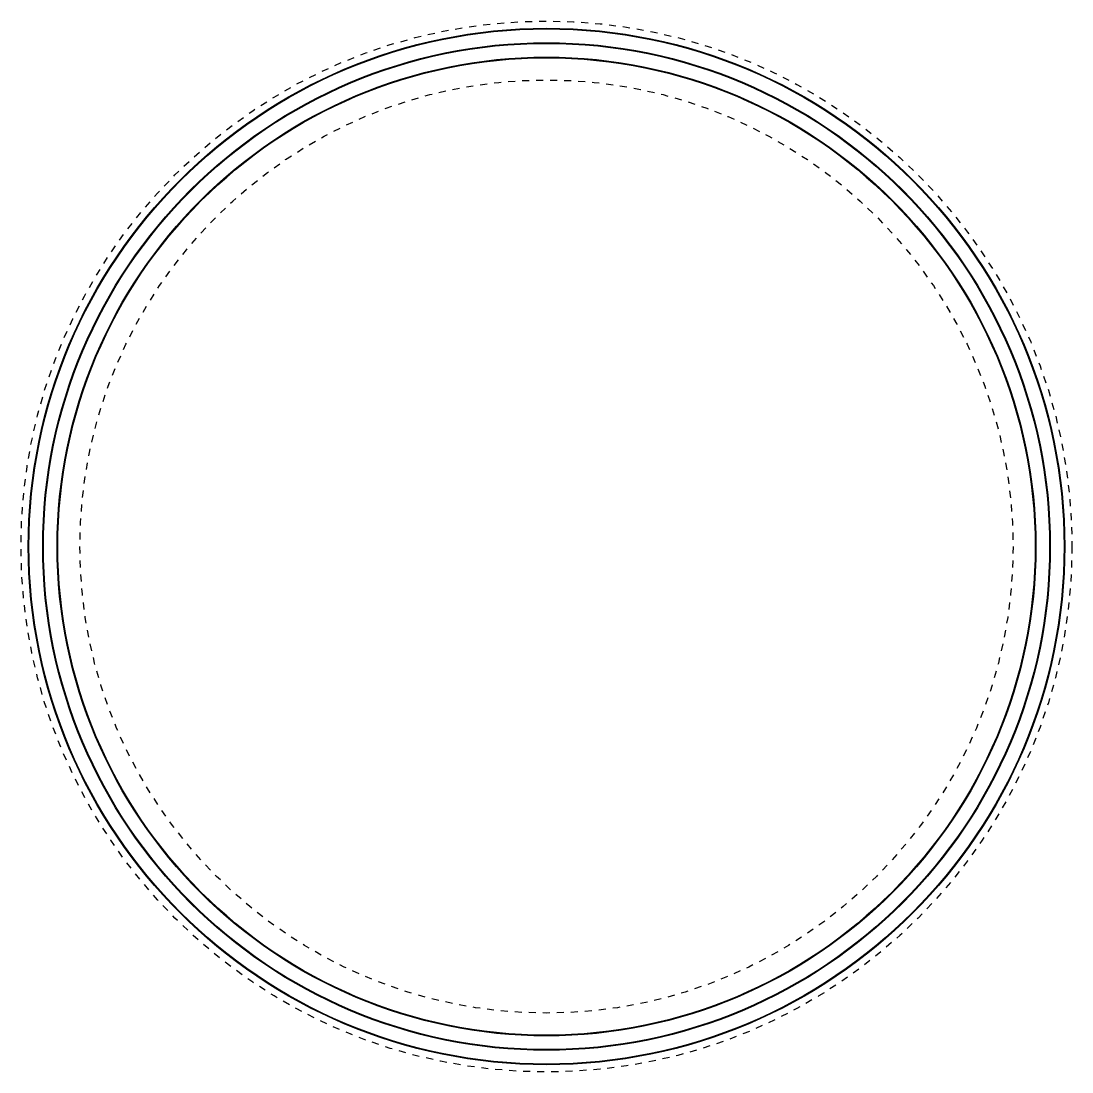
# Model space of a CAD drawing. Header units: millimetres. Extents: x 0 to 327, y -26 to 275.
# Drawn here: x 125.22 to 162.68, y 8.37 to 45.83 of the extents above; entities that cross this region are included whole.
import ezdxf

# ---------------------------------------------------------------- set-up
doc = ezdxf.new("R2010")
doc.units = ezdxf.units.MM
doc.linetypes.add('DASHED', pattern=[0.5, 0.25, -0.25])
doc.layers.add('FINGERS', color=7, linetype='Continuous')
doc.layers.add('RINGS', color=1, linetype='DASHED')

msp = doc.modelspace()

# ---------------------------------------------------------------- hatches: boundary and pattern name
h = msp.add_hatch(color=7)
h.paths.add_polyline_path([(162.4229, 27.099), (162.42151, 26.87232), (162.41734, 26.64566), (162.41038, 26.41908), (162.40065, 26.1926), (162.38814, 25.96626), (162.37285, 25.74009), (162.35479, 25.51412), (162.33395, 25.28839), (162.31035, 25.06293), (162.28398, 24.83778), (162.25485, 24.61297), (162.22296, 24.38854), (162.18833, 24.16451), (162.15094, 23.94092), (162.11082, 23.71781), (162.06796, 23.49521), (162.02237, 23.27316), (161.97406, 23.05167), (161.92304, 22.8308), (161.86931, 22.61057), (161.81288, 22.39102), (161.75376, 22.17218), (161.69196, 21.95407), (161.62748, 21.73675), (161.56035, 21.52023), (161.49056, 21.30455), (161.41814, 21.08974), (161.34308, 20.87584), (161.2654, 20.66287), (161.18512, 20.45087), (161.10224, 20.23988), (161.01677, 20.02992), (160.92874, 19.82102), (160.83815, 19.61322), (160.74501, 19.40655), (160.64935, 19.20103), (160.55117, 18.99671), (160.4505, 18.7936), (160.34733, 18.59174), (160.2417, 18.39117), (160.13362, 18.19191), (160.02309, 17.99399), (159.91015, 17.79744), (159.79481, 17.60229), (159.67707, 17.40857), (159.55697, 17.21631), (159.43452, 17.02554), (159.30974, 16.83628), (159.18264, 16.64858), (159.05325, 16.46244), (158.92159, 16.27791), (158.78767, 16.095), (158.65152, 15.91376), (158.51315, 15.7342), (158.37259, 15.55635), (158.22986, 15.38023), (158.08498, 15.20589), (157.93796, 15.03333), (157.78885, 14.86259), (157.63765, 14.69369), (157.48438, 14.52667), (157.32908, 14.36153), (157.17177, 14.19831), (157.01246, 14.03704), (156.85119, 13.87773), (156.68797, 13.72042), (156.52283, 13.56512), (156.35581, 13.41185), (156.18691, 13.26065), (156.01617, 13.11154), (155.84361, 12.96452), (155.66927, 12.81964), (155.49315, 12.67691), (155.3153, 12.53635), (155.13574, 12.39798), (154.9545, 12.26183), (154.77159, 12.12791), (154.58706, 11.99625), (154.40092, 11.86686), (154.21322, 11.73976), (154.02396, 11.61498), (153.83319, 11.49253), (153.64093, 11.37243), (153.44721, 11.25469), (153.25206, 11.13935), (153.05551, 11.02641), (152.85759, 10.91588), (152.65833, 10.8078), (152.45776, 10.70217), (152.2559, 10.599), (152.05279, 10.49833), (151.84847, 10.40015), (151.64295, 10.30449), (151.43628, 10.21135), (151.22848, 10.12076), (151.01958, 10.03273), (150.80962, 9.94726), (150.59863, 9.86438), (150.38663, 9.7841), (150.17366, 9.70642), (149.95976, 9.63136), (149.74495, 9.55894), (149.52927, 9.48915), (149.31275, 9.42202), (149.09543, 9.35754), (148.87732, 9.29574), (148.65848, 9.23662), (148.43893, 9.18019), (148.2187, 9.12646), (147.99783, 9.07544), (147.77634, 9.02713), (147.55429, 8.98154), (147.33169, 8.93868), (147.10858, 8.89856), (146.88499, 8.86117), (146.66096, 8.82654), (146.43653, 8.79465), (146.21172, 8.76552), (145.98657, 8.73915), (145.76111, 8.71555), (145.53538, 8.69471), (145.30941, 8.67665), (145.08324, 8.66136), (144.8569, 8.64885), (144.63042, 8.63912), (144.40384, 8.63216), (144.17718, 8.62799), (143.9505, 8.6266), (143.72382, 8.62799), (143.49716, 8.63216), (143.27058, 8.63912), (143.0441, 8.64885), (142.81776, 8.66136), (142.59159, 8.67665), (142.36562, 8.69471), (142.13989, 8.71555), (141.91443, 8.73915), (141.68928, 8.76552), (141.46447, 8.79465), (141.24004, 8.82654), (141.01601, 8.86117), (140.79242, 8.89856), (140.56931, 8.93868), (140.34671, 8.98154), (140.12466, 9.02713), (139.90317, 9.07544), (139.6823, 9.12646), (139.46207, 9.18019), (139.24252, 9.23662), (139.02368, 9.29574), (138.80557, 9.35754), (138.58825, 9.42202), (138.37173, 9.48915), (138.15605, 9.55894), (137.94124, 9.63136), (137.72734, 9.70642), (137.51437, 9.7841), (137.30237, 9.86438), (137.09138, 9.94726), (136.88142, 10.03273), (136.67252, 10.12076), (136.46472, 10.21135), (136.25805, 10.30449), (136.05253, 10.40015), (135.84821, 10.49833), (135.6451, 10.599), (135.44324, 10.70217), (135.24267, 10.8078), (135.04341, 10.91588), (134.84549, 11.02641), (134.64894, 11.13935), (134.45379, 11.25469), (134.26007, 11.37243), (134.06781, 11.49253), (133.87704, 11.61498), (133.68778, 11.73976), (133.50008, 11.86686), (133.31394, 11.99625), (133.12941, 12.12791), (132.9465, 12.26183), (132.76526, 12.39798), (132.5857, 12.53635), (132.40785, 12.67691), (132.23173, 12.81964), (132.05739, 12.96452), (131.88483, 13.11154), (131.71409, 13.26065), (131.54519, 13.41185), (131.37817, 13.56512), (131.21303, 13.72042), (131.04981, 13.87773), (130.88854, 14.03704), (130.72923, 14.19831), (130.57192, 14.36153), (130.41662, 14.52667), (130.26335, 14.69369), (130.11215, 14.86259), (129.96304, 15.03333), (129.81602, 15.20589), (129.67114, 15.38023), (129.52841, 15.55635), (129.38785, 15.7342), (129.24948, 15.91376), (129.11333, 16.095), (128.97941, 16.27791), (128.84775, 16.46244), (128.71836, 16.64858), (128.59126, 16.83628), (128.46648, 17.02554), (128.34403, 17.21631), (128.22393, 17.40857), (128.10619, 17.60229), (127.99085, 17.79744), (127.87791, 17.99399), (127.76738, 18.19191), (127.6593, 18.39117), (127.55367, 18.59174), (127.4505, 18.7936), (127.34983, 18.99671), (127.25165, 19.20103), (127.15599, 19.40655), (127.06285, 19.61322), (126.97226, 19.82102), (126.88423, 20.02992), (126.79876, 20.23988), (126.71588, 20.45087), (126.6356, 20.66287), (126.55792, 20.87584), (126.48286, 21.08974), (126.41044, 21.30455), (126.34065, 21.52023), (126.27352, 21.73675), (126.20904, 21.95407), (126.14724, 22.17218), (126.08812, 22.39102), (126.03169, 22.61057), (125.97796, 22.8308), (125.92694, 23.05167), (125.87863, 23.27316), (125.83304, 23.49521), (125.79018, 23.71781), (125.75006, 23.94092), (125.71267, 24.16451), (125.67804, 24.38854), (125.64615, 24.61297), (125.61702, 24.83778), (125.59065, 25.06293), (125.56705, 25.28839), (125.54621, 25.51412), (125.52815, 25.74009), (125.51286, 25.96626), (125.50035, 26.1926), (125.49062, 26.41908), (125.48366, 26.64566), (125.47949, 26.87232), (125.4781, 27.099), (125.47949, 27.32568), (125.48366, 27.55234), (125.49062, 27.77892), (125.50035, 28.0054), (125.51286, 28.23174), (125.52815, 28.45791), (125.54621, 28.68388), (125.56705, 28.90961), (125.59065, 29.13507), (125.61702, 29.36022), (125.64615, 29.58503), (125.67804, 29.80946), (125.71267, 30.03349), (125.75006, 30.25708), (125.79018, 30.48019), (125.83304, 30.70279), (125.87863, 30.92484), (125.92694, 31.14633), (125.97796, 31.3672), (126.03169, 31.58743), (126.08812, 31.80698), (126.14724, 32.02582), (126.20904, 32.24393), (126.27352, 32.46125), (126.34065, 32.67777), (126.41044, 32.89345), (126.48286, 33.10826), (126.55792, 33.32216), (126.6356, 33.53513), (126.71588, 33.74713), (126.79876, 33.95812), (126.88423, 34.16808), (126.97226, 34.37698), (127.06285, 34.58478), (127.15599, 34.79145), (127.25165, 34.99697), (127.34983, 35.20129), (127.4505, 35.4044), (127.55367, 35.60626), (127.6593, 35.80683), (127.76738, 36.00609), (127.87791, 36.20401), (127.99085, 36.40056), (128.10619, 36.59571), (128.22393, 36.78943), (128.34403, 36.98169), (128.46648, 37.17246), (128.59126, 37.36172), (128.71836, 37.54942), (128.84775, 37.73556), (128.97941, 37.92009), (129.11333, 38.103), (129.24948, 38.28424), (129.38785, 38.4638), (129.52841, 38.64165), (129.67114, 38.81777), (129.81602, 38.99211), (129.96304, 39.16467), (130.11215, 39.33541), (130.26335, 39.50431), (130.41662, 39.67133), (130.57192, 39.83647), (130.72923, 39.99969), (130.88854, 40.16096), (131.04981, 40.32027), (131.21303, 40.47758), (131.37817, 40.63288), (131.54519, 40.78615), (131.71409, 40.93735), (131.88483, 41.08646), (132.05739, 41.23348), (132.23173, 41.37836), (132.40785, 41.52109), (132.5857, 41.66165), (132.76526, 41.80002), (132.9465, 41.93617), (133.12941, 42.07009), (133.31394, 42.20175), (133.50008, 42.33114), (133.68778, 42.45824), (133.87704, 42.58302), (134.06781, 42.70547), (134.26007, 42.82557), (134.45379, 42.94331), (134.64894, 43.05865), (134.84549, 43.17159), (135.04341, 43.28212), (135.24267, 43.3902), (135.44324, 43.49583), (135.6451, 43.599), (135.84821, 43.69967), (136.05253, 43.79785), (136.25805, 43.89351), (136.46472, 43.98665), (136.67252, 44.07724), (136.88142, 44.16527), (137.09138, 44.25074), (137.30237, 44.33362), (137.51437, 44.4139), (137.72734, 44.49158), (137.94124, 44.56664), (138.15605, 44.63906), (138.37173, 44.70885), (138.58825, 44.77598), (138.80557, 44.84046), (139.02368, 44.90226), (139.24252, 44.96138), (139.46207, 45.01781), (139.6823, 45.07154), (139.90317, 45.12256), (140.12466, 45.17087), (140.34671, 45.21646), (140.56931, 45.25932), (140.79242, 45.29944), (141.01601, 45.33683), (141.24004, 45.37146), (141.46447, 45.40335), (141.68928, 45.43248), (141.91443, 45.45885), (142.13989, 45.48245), (142.36562, 45.50329), (142.59159, 45.52135), (142.81776, 45.53664), (143.0441, 45.54915), (143.27058, 45.55888), (143.49716, 45.56584), (143.72382, 45.57001), (143.9505, 45.5714), (144.17718, 45.57001), (144.40384, 45.56584), (144.63042, 45.55888), (144.8569, 45.54915), (145.08324, 45.53664), (145.30941, 45.52135), (145.53538, 45.50329), (145.76111, 45.48245), (145.98657, 45.45885), (146.21172, 45.43248), (146.43653, 45.40335), (146.66096, 45.37146), (146.88499, 45.33683), (147.10858, 45.29944), (147.33169, 45.25932), (147.55429, 45.21646), (147.77634, 45.17087), (147.99783, 45.12256), (148.2187, 45.07154), (148.43893, 45.01781), (148.65848, 44.96138), (148.87732, 44.90226), (149.09543, 44.84046), (149.31275, 44.77598), (149.52927, 44.70885), (149.74495, 44.63906), (149.95976, 44.56664), (150.17366, 44.49158), (150.38663, 44.4139), (150.59863, 44.33362), (150.80962, 44.25074), (151.01958, 44.16527), (151.22848, 44.07724), (151.43628, 43.98665), (151.64295, 43.89351), (151.84847, 43.79785), (152.05279, 43.69967), (152.2559, 43.599), (152.45776, 43.49583), (152.65833, 43.3902), (152.85759, 43.28212), (153.05551, 43.17159), (153.25206, 43.05865), (153.44721, 42.94331), (153.64093, 42.82557), (153.83319, 42.70547), (154.02396, 42.58302), (154.21322, 42.45824), (154.40092, 42.33114), (154.58706, 42.20175), (154.77159, 42.07009), (154.9545, 41.93617), (155.13574, 41.80002), (155.3153, 41.66165), (155.49315, 41.52109), (155.66927, 41.37836), (155.84361, 41.23348), (156.01617, 41.08646), (156.18691, 40.93735), (156.35581, 40.78615), (156.52283, 40.63288), (156.68797, 40.47758), (156.85119, 40.32027), (157.01246, 40.16096), (157.17177, 39.99969), (157.32908, 39.83647), (157.48438, 39.67133), (157.63765, 39.50431), (157.78885, 39.33541), (157.93796, 39.16467), (158.08498, 38.99211), (158.22986, 38.81777), (158.37259, 38.64165), (158.51315, 38.4638), (158.65152, 38.28424), (158.78767, 38.103), (158.92159, 37.92009), (159.05325, 37.73556), (159.18264, 37.54942), (159.30974, 37.36172), (159.43452, 37.17246), (159.55697, 36.98169), (159.67707, 36.78943), (159.79481, 36.59571), (159.91015, 36.40056), (160.02309, 36.20401), (160.13362, 36.00609), (160.2417, 35.80683), (160.34733, 35.60626), (160.4505, 35.4044), (160.55117, 35.20129), (160.64935, 34.99697), (160.74501, 34.79145), (160.83815, 34.58478), (160.92874, 34.37698), (161.01677, 34.16808), (161.10224, 33.95812), (161.18512, 33.74713), (161.2654, 33.53513), (161.34308, 33.32216), (161.41814, 33.10826), (161.49056, 32.89345), (161.56035, 32.67777), (161.62748, 32.46125), (161.69196, 32.24393), (161.75376, 32.02582), (161.81288, 31.80698), (161.86931, 31.58743), (161.92304, 31.3672), (161.97406, 31.14633), (162.02237, 30.92484), (162.06796, 30.70279), (162.11082, 30.48019), (162.15094, 30.25708), (162.18833, 30.03349), (162.22296, 29.80946), (162.25485, 29.58503), (162.28398, 29.36022), (162.31035, 29.13507), (162.33395, 28.90961), (162.35479, 28.68388), (162.37285, 28.45791), (162.38814, 28.23174), (162.40065, 28.0054), (162.41038, 27.77892), (162.41734, 27.55234), (162.42151, 27.32568), (162.4229, 27.099)])
h.paths.add_polyline_path([(162.3979, 27.099), (162.39651, 26.87262), (162.39234, 26.64628), (162.3854, 26.42), (162.37568, 26.19383), (162.36318, 25.96779), (162.34792, 25.74193), (162.32988, 25.51626), (162.30907, 25.29084), (162.2855, 25.06569), (162.25917, 24.84084), (162.23008, 24.61634), (162.19823, 24.3922), (162.16364, 24.16848), (162.12631, 23.9452), (162.08624, 23.72239), (162.04344, 23.50009), (161.99791, 23.27833), (161.94967, 23.05715), (161.89871, 22.83658), (161.84505, 22.61665), (161.7887, 22.39739), (161.72966, 22.17884), (161.66795, 21.96104), (161.60356, 21.744), (161.53652, 21.52778), (161.46683, 21.31239), (161.3945, 21.09787), (161.31954, 20.88426), (161.24197, 20.67158), (161.16179, 20.45987), (161.07902, 20.24916), (160.99368, 20.03949), (160.90576, 19.83087), (160.81529, 19.62335), (160.72229, 19.41696), (160.62675, 19.21172), (160.52871, 19.00767), (160.42817, 18.80484), (160.32514, 18.60326), (160.21965, 18.40296), (160.11172, 18.20396), (160.00134, 18.00631), (159.88855, 17.81003), (159.77336, 17.61514), (159.65579, 17.42168), (159.53585, 17.22968), (159.41357, 17.03917), (159.28895, 16.85017), (159.16203, 16.66272), (159.03281, 16.47684), (158.90133, 16.29255), (158.76759, 16.1099), (158.63162, 15.9289), (158.49344, 15.74958), (158.35307, 15.57197), (158.21053, 15.39609), (158.06585, 15.22198), (157.91903, 15.04966), (157.77012, 14.87915), (157.61912, 14.71048), (157.46607, 14.54368), (157.31098, 14.37877), (157.15387, 14.21577), (156.99478, 14.05472), (156.83373, 13.89563), (156.67073, 13.73852), (156.50582, 13.58343), (156.33902, 13.43038), (156.17035, 13.27938), (155.99984, 13.13047), (155.82752, 12.98365), (155.65341, 12.83897), (155.47753, 12.69643), (155.29992, 12.55606), (155.1206, 12.41788), (154.9396, 12.28191), (154.75695, 12.14817), (154.57266, 12.01669), (154.38678, 11.88747), (154.19933, 11.76055), (154.01033, 11.63593), (153.81982, 11.51365), (153.62782, 11.39371), (153.43436, 11.27614), (153.23947, 11.16095), (153.04319, 11.04816), (152.84554, 10.93778), (152.64654, 10.82985), (152.44624, 10.72436), (152.24466, 10.62133), (152.04183, 10.52079), (151.83778, 10.42275), (151.63254, 10.32721), (151.42615, 10.23421), (151.21863, 10.14374), (151.01001, 10.05582), (150.80034, 9.97048), (150.58963, 9.88771), (150.37792, 9.80753), (150.16524, 9.72996), (149.95163, 9.655), (149.73711, 9.58267), (149.52172, 9.51298), (149.3055, 9.44594), (149.08846, 9.38155), (148.87066, 9.31984), (148.65211, 9.2608), (148.43285, 9.20445), (148.21292, 9.15079), (147.99235, 9.09983), (147.77117, 9.05159), (147.54941, 9.00606), (147.32711, 8.96326), (147.1043, 8.92319), (146.88102, 8.88586), (146.6573, 8.85127), (146.43316, 8.81942), (146.20866, 8.79033), (145.98381, 8.764), (145.75866, 8.74043), (145.53324, 8.71962), (145.30757, 8.70158), (145.08171, 8.68632), (144.85567, 8.67382), (144.6295, 8.6641), (144.40322, 8.65716), (144.17688, 8.65299), (143.9505, 8.6516), (143.72412, 8.65299), (143.49778, 8.65716), (143.2715, 8.6641), (143.04533, 8.67382), (142.81929, 8.68632), (142.59343, 8.70158), (142.36776, 8.71962), (142.14234, 8.74043), (141.91719, 8.764), (141.69234, 8.79033), (141.46784, 8.81942), (141.2437, 8.85127), (141.01998, 8.88586), (140.7967, 8.92319), (140.57389, 8.96326), (140.35159, 9.00606), (140.12983, 9.05159), (139.90865, 9.09983), (139.68808, 9.15079), (139.46815, 9.20445), (139.24889, 9.2608), (139.03034, 9.31984), (138.81254, 9.38155), (138.5955, 9.44594), (138.37928, 9.51298), (138.16389, 9.58267), (137.94937, 9.655), (137.73576, 9.72996), (137.52308, 9.80753), (137.31137, 9.88771), (137.10066, 9.97048), (136.89099, 10.05582), (136.68237, 10.14374), (136.47485, 10.23421), (136.26846, 10.32721), (136.06322, 10.42275), (135.85917, 10.52079), (135.65634, 10.62133), (135.45476, 10.72436), (135.25446, 10.82985), (135.05546, 10.93778), (134.85781, 11.04816), (134.66153, 11.16095), (134.46664, 11.27614), (134.27318, 11.39371), (134.08118, 11.51365), (133.89067, 11.63593), (133.70167, 11.76055), (133.51422, 11.88747), (133.32834, 12.01669), (133.14405, 12.14817), (132.9614, 12.28191), (132.7804, 12.41788), (132.60108, 12.55606), (132.42347, 12.69643), (132.24759, 12.83897), (132.07348, 12.98365), (131.90116, 13.13047), (131.73065, 13.27938), (131.56198, 13.43038), (131.39518, 13.58343), (131.23027, 13.73852), (131.06727, 13.89563), (130.90622, 14.05472), (130.74713, 14.21577), (130.59002, 14.37877), (130.43493, 14.54368), (130.28188, 14.71048), (130.13088, 14.87915), (129.98197, 15.04966), (129.83515, 15.22198), (129.69047, 15.39609), (129.54793, 15.57197), (129.40756, 15.74958), (129.26938, 15.9289), (129.13341, 16.1099), (128.99967, 16.29255), (128.86819, 16.47684), (128.73897, 16.66272), (128.61205, 16.85017), (128.48743, 17.03917), (128.36515, 17.22968), (128.24521, 17.42168), (128.12764, 17.61514), (128.01245, 17.81003), (127.89966, 18.00631), (127.78928, 18.20396), (127.68135, 18.40296), (127.57586, 18.60326), (127.47283, 18.80484), (127.37229, 19.00767), (127.27425, 19.21172), (127.17871, 19.41696), (127.08571, 19.62335), (126.99524, 19.83087), (126.90732, 20.03949), (126.82198, 20.24916), (126.73921, 20.45987), (126.65903, 20.67158), (126.58146, 20.88426), (126.5065, 21.09787), (126.43417, 21.31239), (126.36448, 21.52778), (126.29744, 21.744), (126.23305, 21.96104), (126.17134, 22.17884), (126.1123, 22.39739), (126.05595, 22.61665), (126.00229, 22.83658), (125.95133, 23.05715), (125.90309, 23.27833), (125.85756, 23.50009), (125.81476, 23.72239), (125.77469, 23.9452), (125.73736, 24.16848), (125.70277, 24.3922), (125.67092, 24.61634), (125.64183, 24.84084), (125.6155, 25.06569), (125.59193, 25.29084), (125.57112, 25.51626), (125.55308, 25.74193), (125.53782, 25.96779), (125.52532, 26.19383), (125.5156, 26.42), (125.50866, 26.64628), (125.50449, 26.87262), (125.5031, 27.099), (125.50449, 27.32538), (125.50866, 27.55172), (125.5156, 27.778), (125.52532, 28.00417), (125.53782, 28.23021), (125.55308, 28.45607), (125.57112, 28.68174), (125.59193, 28.90716), (125.6155, 29.13231), (125.64183, 29.35716), (125.67092, 29.58166), (125.70277, 29.8058), (125.73736, 30.02952), (125.77469, 30.2528), (125.81476, 30.47561), (125.85756, 30.69791), (125.90309, 30.91967), (125.95133, 31.14085), (126.00229, 31.36142), (126.05595, 31.58135), (126.1123, 31.80061), (126.17134, 32.01916), (126.23305, 32.23696), (126.29744, 32.454), (126.36448, 32.67022), (126.43417, 32.88561), (126.5065, 33.10013), (126.58146, 33.31374), (126.65903, 33.52642), (126.73921, 33.73813), (126.82198, 33.94884), (126.90732, 34.15851), (126.99524, 34.36713), (127.08571, 34.57465), (127.17871, 34.78104), (127.27425, 34.98628), (127.37229, 35.19033), (127.47283, 35.39316), (127.57586, 35.59474), (127.68135, 35.79504), (127.78928, 35.99404), (127.89966, 36.19169), (128.01245, 36.38797), (128.12764, 36.58286), (128.24521, 36.77632), (128.36515, 36.96832), (128.48743, 37.15883), (128.61205, 37.34783), (128.73897, 37.53528), (128.86819, 37.72116), (128.99967, 37.90545), (129.13341, 38.0881), (129.26938, 38.2691), (129.40756, 38.44842), (129.54793, 38.62603), (129.69047, 38.80191), (129.83515, 38.97602), (129.98197, 39.14834), (130.13088, 39.31885), (130.28188, 39.48752), (130.43493, 39.65432), (130.59002, 39.81923), (130.74713, 39.98223), (130.90622, 40.14328), (131.06727, 40.30237), (131.23027, 40.45948), (131.39518, 40.61457), (131.56198, 40.76762), (131.73065, 40.91862), (131.90116, 41.06753), (132.07348, 41.21435), (132.24759, 41.35903), (132.42347, 41.50157), (132.60108, 41.64194), (132.7804, 41.78012), (132.9614, 41.91609), (133.14405, 42.04983), (133.32834, 42.18131), (133.51422, 42.31053), (133.70167, 42.43745), (133.89067, 42.56207), (134.08118, 42.68435), (134.27318, 42.80429), (134.46664, 42.92186), (134.66153, 43.03705), (134.85781, 43.14984), (135.05546, 43.26022), (135.25446, 43.36815), (135.45476, 43.47364), (135.65634, 43.57667), (135.85917, 43.67721), (136.06322, 43.77525), (136.26846, 43.87079), (136.47485, 43.96379), (136.68237, 44.05426), (136.89099, 44.14218), (137.10066, 44.22752), (137.31137, 44.31029), (137.52308, 44.39047), (137.73576, 44.46804), (137.94937, 44.543), (138.16389, 44.61533), (138.37928, 44.68502), (138.5955, 44.75206), (138.81254, 44.81645), (139.03034, 44.87816), (139.24889, 44.9372), (139.46815, 44.99355), (139.68808, 45.04721), (139.90865, 45.09817), (140.12983, 45.14641), (140.35159, 45.19194), (140.57389, 45.23474), (140.7967, 45.27481), (141.01998, 45.31214), (141.2437, 45.34673), (141.46784, 45.37858), (141.69234, 45.40767), (141.91719, 45.434), (142.14234, 45.45757), (142.36776, 45.47838), (142.59343, 45.49642), (142.81929, 45.51168), (143.04533, 45.52418), (143.2715, 45.5339), (143.49778, 45.54084), (143.72412, 45.54501), (143.9505, 45.5464), (144.17688, 45.54501), (144.40322, 45.54084), (144.6295, 45.5339), (144.85567, 45.52418), (145.08171, 45.51168), (145.30757, 45.49642), (145.53324, 45.47838), (145.75866, 45.45757), (145.98381, 45.434), (146.20866, 45.40767), (146.43316, 45.37858), (146.6573, 45.34673), (146.88102, 45.31214), (147.1043, 45.27481), (147.32711, 45.23474), (147.54941, 45.19194), (147.77117, 45.14641), (147.99235, 45.09817), (148.21292, 45.04721), (148.43285, 44.99355), (148.65211, 44.9372), (148.87066, 44.87816), (149.08846, 44.81645), (149.3055, 44.75206), (149.52172, 44.68502), (149.73711, 44.61533), (149.95163, 44.543), (150.16524, 44.46804), (150.37792, 44.39047), (150.58963, 44.31029), (150.80034, 44.22752), (151.01001, 44.14218), (151.21863, 44.05426), (151.42615, 43.96379), (151.63254, 43.87079), (151.83778, 43.77525), (152.04183, 43.67721), (152.24466, 43.57667), (152.44624, 43.47364), (152.64654, 43.36815), (152.84554, 43.26022), (153.04319, 43.14984), (153.23947, 43.03705), (153.43436, 42.92186), (153.62782, 42.80429), (153.81982, 42.68435), (154.01033, 42.56207), (154.19933, 42.43745), (154.38678, 42.31053), (154.57266, 42.18131), (154.75695, 42.04983), (154.9396, 41.91609), (155.1206, 41.78012), (155.29992, 41.64194), (155.47753, 41.50157), (155.65341, 41.35903), (155.82752, 41.21435), (155.99984, 41.06753), (156.17035, 40.91862), (156.33902, 40.76762), (156.50582, 40.61457), (156.67073, 40.45948), (156.83373, 40.30237), (156.99478, 40.14328), (157.15387, 39.98223), (157.31098, 39.81923), (157.46607, 39.65432), (157.61912, 39.48752), (157.77012, 39.31885), (157.91903, 39.14834), (158.06585, 38.97602), (158.21053, 38.80191), (158.35307, 38.62603), (158.49344, 38.44842), (158.63162, 38.2691), (158.76759, 38.0881), (158.90133, 37.90545), (159.03281, 37.72116), (159.16203, 37.53528), (159.28895, 37.34783), (159.41357, 37.15883), (159.53585, 36.96832), (159.65579, 36.77632), (159.77336, 36.58286), (159.88855, 36.38797), (160.00134, 36.19169), (160.11172, 35.99404), (160.21965, 35.79504), (160.32514, 35.59474), (160.42817, 35.39316), (160.52871, 35.19033), (160.62675, 34.98628), (160.72229, 34.78104), (160.81529, 34.57465), (160.90576, 34.36713), (160.99368, 34.15851), (161.07902, 33.94884), (161.16179, 33.73813), (161.24197, 33.52642), (161.31954, 33.31374), (161.3945, 33.10013), (161.46683, 32.88561), (161.53652, 32.67022), (161.60356, 32.454), (161.66795, 32.23696), (161.72966, 32.01916), (161.7887, 31.80061), (161.84505, 31.58135), (161.89871, 31.36142), (161.94967, 31.14085), (161.99791, 30.91967), (162.04344, 30.69791), (162.08624, 30.47561), (162.12631, 30.2528), (162.16364, 30.02952), (162.19823, 29.8058), (162.23008, 29.58166), (162.25917, 29.35716), (162.2855, 29.13231), (162.30907, 28.90716), (162.32988, 28.68174), (162.34792, 28.45607), (162.36318, 28.23021), (162.37568, 28.00417), (162.3854, 27.778), (162.39234, 27.55172), (162.39651, 27.32538), (162.3979, 27.099)])
h = msp.add_hatch(color=7)
h.paths.add_polyline_path([(161.908, 27.099), (161.90665, 26.87863), (161.90259, 26.6583), (161.89583, 26.43803), (161.88637, 26.21787), (161.87421, 25.99783), (161.85934, 25.77796), (161.84178, 25.55829), (161.82153, 25.33886), (161.79858, 25.11968), (161.77295, 24.90081), (161.74463, 24.68227), (161.71364, 24.46409), (161.67997, 24.2463), (161.64362, 24.02895), (161.60462, 23.81206), (161.56295, 23.59567), (161.51863, 23.3798), (161.47167, 23.16449), (161.42207, 22.94977), (161.36984, 22.73568), (161.31498, 22.52225), (161.25751, 22.30951), (161.19743, 22.09748), (161.13476, 21.88621), (161.06949, 21.67573), (161.00165, 21.46606), (160.93124, 21.25724), (160.85828, 21.0493), (160.78277, 20.84227), (160.70472, 20.63618), (160.62415, 20.43107), (160.54107, 20.22696), (160.45549, 20.02389), (160.36742, 19.82188), (160.27688, 19.62097), (160.18389, 19.42118), (160.08845, 19.22255), (159.99058, 19.0251), (159.89029, 18.82888), (159.7876, 18.63389), (159.68253, 18.44018), (159.57509, 18.24778), (159.46529, 18.05671), (159.35316, 17.867), (159.23871, 17.67868), (159.12196, 17.49178), (159.00292, 17.30633), (158.88162, 17.12235), (158.75806, 16.93987), (158.63228, 16.75892), (158.50429, 16.57953), (158.3741, 16.40173), (158.24174, 16.22554), (158.10723, 16.05098), (157.97059, 15.87809), (157.83184, 15.70688), (157.69099, 15.5374), (157.54808, 15.36965), (157.40312, 15.20367), (157.25613, 15.03948), (157.10714, 14.87711), (156.95617, 14.71658), (156.80324, 14.55791), (156.64837, 14.40113), (156.49159, 14.24626), (156.33292, 14.09333), (156.17239, 13.94236), (156.01002, 13.79337), (155.84583, 13.64638), (155.67985, 13.50142), (155.5121, 13.35851), (155.34262, 13.21766), (155.17141, 13.07891), (154.99852, 12.94227), (154.82396, 12.80776), (154.64777, 12.6754), (154.46997, 12.54521), (154.29058, 12.41722), (154.10963, 12.29144), (153.92715, 12.16788), (153.74317, 12.04658), (153.55772, 11.92754), (153.37082, 11.81079), (153.1825, 11.69634), (152.99279, 11.58421), (152.80172, 11.47441), (152.60932, 11.36697), (152.41561, 11.2619), (152.22062, 11.15921), (152.0244, 11.05892), (151.82695, 10.96105), (151.62832, 10.86561), (151.42853, 10.77262), (151.22762, 10.68208), (151.02561, 10.59401), (150.82254, 10.50843), (150.61843, 10.42535), (150.41332, 10.34478), (150.20723, 10.26673), (150.0002, 10.19122), (149.79226, 10.11826), (149.58344, 10.04785), (149.37377, 9.98001), (149.16329, 9.91474), (148.95202, 9.85207), (148.73999, 9.79199), (148.52725, 9.73452), (148.31382, 9.67966), (148.09973, 9.62743), (147.88501, 9.57783), (147.6697, 9.53087), (147.45383, 9.48655), (147.23744, 9.44488), (147.02055, 9.40588), (146.8032, 9.36953), (146.58541, 9.33586), (146.36723, 9.30487), (146.14869, 9.27655), (145.92982, 9.25092), (145.71064, 9.22797), (145.49121, 9.20772), (145.27154, 9.19016), (145.05167, 9.17529), (144.83163, 9.16313), (144.61147, 9.15367), (144.3912, 9.14691), (144.17087, 9.14285), (143.9505, 9.1415), (143.73013, 9.14285), (143.5098, 9.14691), (143.28953, 9.15367), (143.06937, 9.16313), (142.84933, 9.17529), (142.62946, 9.19016), (142.40979, 9.20772), (142.19036, 9.22797), (141.97118, 9.25092), (141.75231, 9.27655), (141.53377, 9.30487), (141.31559, 9.33586), (141.0978, 9.36953), (140.88045, 9.40588), (140.66356, 9.44488), (140.44717, 9.48655), (140.2313, 9.53087), (140.01599, 9.57783), (139.80127, 9.62743), (139.58718, 9.67966), (139.37375, 9.73452), (139.16101, 9.79199), (138.94898, 9.85207), (138.73771, 9.91474), (138.52723, 9.98001), (138.31756, 10.04785), (138.10874, 10.11826), (137.9008, 10.19122), (137.69377, 10.26673), (137.48768, 10.34478), (137.28257, 10.42535), (137.07846, 10.50843), (136.87539, 10.59401), (136.67338, 10.68208), (136.47247, 10.77262), (136.27268, 10.86561), (136.07405, 10.96105), (135.8766, 11.05892), (135.68038, 11.15921), (135.48539, 11.2619), (135.29168, 11.36697), (135.09928, 11.47441), (134.90821, 11.58421), (134.7185, 11.69634), (134.53018, 11.81079), (134.34328, 11.92754), (134.15783, 12.04658), (133.97385, 12.16788), (133.79137, 12.29144), (133.61042, 12.41722), (133.43103, 12.54521), (133.25323, 12.6754), (133.07704, 12.80776), (132.90248, 12.94227), (132.72959, 13.07891), (132.55838, 13.21766), (132.3889, 13.35851), (132.22115, 13.50142), (132.05517, 13.64638), (131.89098, 13.79337), (131.72861, 13.94236), (131.56808, 14.09333), (131.40941, 14.24626), (131.25263, 14.40113), (131.09776, 14.55791), (130.94483, 14.71658), (130.79386, 14.87711), (130.64487, 15.03948), (130.49788, 15.20367), (130.35292, 15.36965), (130.21001, 15.5374), (130.06916, 15.70688), (129.93041, 15.87809), (129.79377, 16.05098), (129.65926, 16.22554), (129.5269, 16.40173), (129.39671, 16.57953), (129.26872, 16.75892), (129.14294, 16.93987), (129.01938, 17.12235), (128.89808, 17.30633), (128.77904, 17.49178), (128.66229, 17.67868), (128.54784, 17.867), (128.43571, 18.05671), (128.32591, 18.24778), (128.21847, 18.44018), (128.1134, 18.63389), (128.01071, 18.82888), (127.91042, 19.0251), (127.81255, 19.22255), (127.71711, 19.42118), (127.62412, 19.62097), (127.53358, 19.82188), (127.44551, 20.02389), (127.35993, 20.22696), (127.27685, 20.43107), (127.19628, 20.63618), (127.11823, 20.84227), (127.04272, 21.0493), (126.96976, 21.25724), (126.89935, 21.46606), (126.83151, 21.67573), (126.76624, 21.88621), (126.70357, 22.09748), (126.64349, 22.30951), (126.58602, 22.52225), (126.53116, 22.73568), (126.47893, 22.94977), (126.42933, 23.16449), (126.38237, 23.3798), (126.33805, 23.59567), (126.29638, 23.81206), (126.25738, 24.02895), (126.22103, 24.2463), (126.18736, 24.46409), (126.15637, 24.68227), (126.12805, 24.90081), (126.10242, 25.11968), (126.07947, 25.33886), (126.05922, 25.55829), (126.04166, 25.77796), (126.02679, 25.99783), (126.01463, 26.21787), (126.00517, 26.43803), (125.99841, 26.6583), (125.99435, 26.87863), (125.993, 27.099), (125.99435, 27.31937), (125.99841, 27.5397), (126.00517, 27.75997), (126.01463, 27.98013), (126.02679, 28.20017), (126.04166, 28.42004), (126.05922, 28.63971), (126.07947, 28.85914), (126.10242, 29.07832), (126.12805, 29.29719), (126.15637, 29.51573), (126.18736, 29.73391), (126.22103, 29.9517), (126.25738, 30.16905), (126.29638, 30.38594), (126.33805, 30.60233), (126.38237, 30.8182), (126.42933, 31.03351), (126.47893, 31.24823), (126.53116, 31.46232), (126.58602, 31.67575), (126.64349, 31.88849), (126.70357, 32.10052), (126.76624, 32.31179), (126.83151, 32.52227), (126.89935, 32.73194), (126.96976, 32.94076), (127.04272, 33.1487), (127.11823, 33.35573), (127.19628, 33.56182), (127.27685, 33.76693), (127.35993, 33.97104), (127.44551, 34.17411), (127.53358, 34.37612), (127.62412, 34.57703), (127.71711, 34.77682), (127.81255, 34.97545), (127.91042, 35.1729), (128.01071, 35.36912), (128.1134, 35.56411), (128.21847, 35.75782), (128.32591, 35.95022), (128.43571, 36.14129), (128.54784, 36.331), (128.66229, 36.51932), (128.77904, 36.70622), (128.89808, 36.89167), (129.01938, 37.07565), (129.14294, 37.25813), (129.26872, 37.43908), (129.39671, 37.61847), (129.5269, 37.79627), (129.65926, 37.97246), (129.79377, 38.14702), (129.93041, 38.31991), (130.06916, 38.49112), (130.21001, 38.6606), (130.35292, 38.82835), (130.49788, 38.99433), (130.64487, 39.15852), (130.79386, 39.32089), (130.94483, 39.48142), (131.09776, 39.64009), (131.25263, 39.79687), (131.40941, 39.95174), (131.56808, 40.10467), (131.72861, 40.25564), (131.89098, 40.40463), (132.05517, 40.55162), (132.22115, 40.69658), (132.3889, 40.83949), (132.55838, 40.98034), (132.72959, 41.11909), (132.90248, 41.25573), (133.07704, 41.39024), (133.25323, 41.5226), (133.43103, 41.65279), (133.61042, 41.78078), (133.79137, 41.90656), (133.97385, 42.03012), (134.15783, 42.15142), (134.34328, 42.27046), (134.53018, 42.38721), (134.7185, 42.50166), (134.90821, 42.61379), (135.09928, 42.72359), (135.29168, 42.83103), (135.48539, 42.9361), (135.68038, 43.03879), (135.8766, 43.13908), (136.07405, 43.23695), (136.27268, 43.33239), (136.47247, 43.42538), (136.67338, 43.51592), (136.87539, 43.60399), (137.07846, 43.68957), (137.28257, 43.77265), (137.48768, 43.85322), (137.69377, 43.93127), (137.9008, 44.00678), (138.10874, 44.07974), (138.31756, 44.15015), (138.52723, 44.21799), (138.73771, 44.28326), (138.94898, 44.34593), (139.16101, 44.40601), (139.37375, 44.46348), (139.58718, 44.51834), (139.80127, 44.57057), (140.01599, 44.62017), (140.2313, 44.66713), (140.44717, 44.71145), (140.66356, 44.75312), (140.88045, 44.79212), (141.0978, 44.82847), (141.31559, 44.86214), (141.53377, 44.89313), (141.75231, 44.92145), (141.97118, 44.94708), (142.19036, 44.97003), (142.40979, 44.99028), (142.62946, 45.00784), (142.84933, 45.02271), (143.06937, 45.03487), (143.28953, 45.04433), (143.5098, 45.05109), (143.73013, 45.05515), (143.9505, 45.0565), (144.17087, 45.05515), (144.3912, 45.05109), (144.61147, 45.04433), (144.83163, 45.03487), (145.05167, 45.02271), (145.27154, 45.00784), (145.49121, 44.99028), (145.71064, 44.97003), (145.92982, 44.94708), (146.14869, 44.92145), (146.36723, 44.89313), (146.58541, 44.86214), (146.8032, 44.82847), (147.02055, 44.79212), (147.23744, 44.75312), (147.45383, 44.71145), (147.6697, 44.66713), (147.88501, 44.62017), (148.09973, 44.57057), (148.31382, 44.51834), (148.52725, 44.46348), (148.73999, 44.40601), (148.95202, 44.34593), (149.16329, 44.28326), (149.37377, 44.21799), (149.58344, 44.15015), (149.79226, 44.07974), (150.0002, 44.00678), (150.20723, 43.93127), (150.41332, 43.85322), (150.61843, 43.77265), (150.82254, 43.68957), (151.02561, 43.60399), (151.22762, 43.51592), (151.42853, 43.42538), (151.62832, 43.33239), (151.82695, 43.23695), (152.0244, 43.13908), (152.22062, 43.03879), (152.41561, 42.9361), (152.60932, 42.83103), (152.80172, 42.72359), (152.99279, 42.61379), (153.1825, 42.50166), (153.37082, 42.38721), (153.55772, 42.27046), (153.74317, 42.15142), (153.92715, 42.03012), (154.10963, 41.90656), (154.29058, 41.78078), (154.46997, 41.65279), (154.64777, 41.5226), (154.82396, 41.39024), (154.99852, 41.25573), (155.17141, 41.11909), (155.34262, 40.98034), (155.5121, 40.83949), (155.67985, 40.69658), (155.84583, 40.55162), (156.01002, 40.40463), (156.17239, 40.25564), (156.33292, 40.10467), (156.49159, 39.95174), (156.64837, 39.79687), (156.80324, 39.64009), (156.95617, 39.48142), (157.10714, 39.32089), (157.25613, 39.15852), (157.40312, 38.99433), (157.54808, 38.82835), (157.69099, 38.6606), (157.83184, 38.49112), (157.97059, 38.31991), (158.10723, 38.14702), (158.24174, 37.97246), (158.3741, 37.79627), (158.50429, 37.61847), (158.63228, 37.43908), (158.75806, 37.25813), (158.88162, 37.07565), (159.00292, 36.89167), (159.12196, 36.70622), (159.23871, 36.51932), (159.35316, 36.331), (159.46529, 36.14129), (159.57509, 35.95022), (159.68253, 35.75782), (159.7876, 35.56411), (159.89029, 35.36912), (159.99058, 35.1729), (160.08845, 34.97545), (160.18389, 34.77682), (160.27688, 34.57703), (160.36742, 34.37612), (160.45549, 34.17411), (160.54107, 33.97104), (160.62415, 33.76693), (160.70472, 33.56182), (160.78277, 33.35573), (160.85828, 33.1487), (160.93124, 32.94076), (161.00165, 32.73194), (161.06949, 32.52227), (161.13476, 32.31179), (161.19743, 32.10052), (161.25751, 31.88849), (161.31498, 31.67575), (161.36984, 31.46232), (161.42207, 31.24823), (161.47167, 31.03351), (161.51863, 30.8182), (161.56295, 30.60233), (161.60462, 30.38594), (161.64362, 30.16905), (161.67997, 29.9517), (161.71364, 29.73391), (161.74463, 29.51573), (161.77295, 29.29719), (161.79858, 29.07832), (161.82153, 28.85914), (161.84178, 28.63971), (161.85934, 28.42004), (161.87421, 28.20017), (161.88637, 27.98013), (161.89583, 27.75997), (161.90259, 27.5397), (161.90665, 27.31937), (161.908, 27.099)])
h.paths.add_polyline_path([(161.883, 27.099), (161.88165, 26.87894), (161.8776, 26.65891), (161.87085, 26.43895), (161.8614, 26.21909), (161.84925, 25.99937), (161.83441, 25.7798), (161.81688, 25.56044), (161.79665, 25.34131), (161.77374, 25.12244), (161.74814, 24.90387), (161.71986, 24.68563), (161.68891, 24.46776), (161.65528, 24.25028), (161.61899, 24.03323), (161.58004, 23.81664), (161.53843, 23.60054), (161.49418, 23.38498), (161.44728, 23.16997), (161.39775, 22.95555), (161.34559, 22.74176), (161.29081, 22.52862), (161.23341, 22.31617), (161.17342, 22.10445), (161.11083, 21.89347), (161.04566, 21.68328), (160.97791, 21.4739), (160.9076, 21.26537), (160.83474, 21.05772), (160.75933, 20.85098), (160.68139, 20.64518), (160.60094, 20.44035), (160.51797, 20.23653), (160.43251, 20.03374), (160.34457, 19.83201), (160.25415, 19.63138), (160.16129, 19.43187), (160.06598, 19.23351), (159.96824, 19.03634), (159.8681, 18.84039), (159.76555, 18.64568), (159.66063, 18.45224), (159.55333, 18.2601), (159.44369, 18.0693), (159.33172, 17.87985), (159.21743, 17.6918), (159.10084, 17.50516), (158.98196, 17.31996), (158.86083, 17.13624), (158.73745, 16.95401), (158.61184, 16.77332), (158.48402, 16.59418), (158.35402, 16.41662), (158.22185, 16.24067), (158.08752, 16.06636), (157.95107, 15.89371), (157.81251, 15.72274), (157.67186, 15.55349), (157.52915, 15.38598), (157.38439, 15.22023), (157.23761, 15.05627), (157.08882, 14.89412), (156.93806, 14.73381), (156.78534, 14.57537), (156.63069, 14.41881), (156.47413, 14.26416), (156.31569, 14.11144), (156.15538, 13.96068), (155.99323, 13.81189), (155.82927, 13.66511), (155.66352, 13.52035), (155.49601, 13.37764), (155.32676, 13.23699), (155.15579, 13.09843), (154.98314, 12.96198), (154.80883, 12.82765), (154.63288, 12.69548), (154.45532, 12.56548), (154.27618, 12.43766), (154.09549, 12.31205), (153.91326, 12.18867), (153.72954, 12.06754), (153.54434, 11.94866), (153.3577, 11.83207), (153.16965, 11.71778), (152.9802, 11.60581), (152.7894, 11.49617), (152.59726, 11.38887), (152.40382, 11.28395), (152.20911, 11.1814), (152.01316, 11.08126), (151.81599, 10.98352), (151.61763, 10.88821), (151.41812, 10.79535), (151.21749, 10.70493), (151.01576, 10.61699), (150.81297, 10.53153), (150.60915, 10.44856), (150.40432, 10.36811), (150.19852, 10.29017), (149.99178, 10.21476), (149.78413, 10.1419), (149.5756, 10.07159), (149.36622, 10.00384), (149.15603, 9.93867), (148.94505, 9.87608), (148.73333, 9.81609), (148.52088, 9.75869), (148.30774, 9.70391), (148.09395, 9.65175), (147.87953, 9.60222), (147.66452, 9.55532), (147.44896, 9.51107), (147.23286, 9.46946), (147.01627, 9.43051), (146.79922, 9.39422), (146.58174, 9.36059), (146.36387, 9.32964), (146.14563, 9.30136), (145.92706, 9.27576), (145.70819, 9.25285), (145.48906, 9.23262), (145.2697, 9.21509), (145.05013, 9.20025), (144.83041, 9.1881), (144.61055, 9.17865), (144.39059, 9.1719), (144.17056, 9.16785), (143.9505, 9.1665), (143.73044, 9.16785), (143.51041, 9.1719), (143.29045, 9.17865), (143.07059, 9.1881), (142.85087, 9.20025), (142.6313, 9.21509), (142.41194, 9.23262), (142.19281, 9.25285), (141.97394, 9.27576), (141.75537, 9.30136), (141.53713, 9.32964), (141.31926, 9.36059), (141.10178, 9.39422), (140.88473, 9.43051), (140.66814, 9.46946), (140.45204, 9.51107), (140.23648, 9.55532), (140.02147, 9.60222), (139.80705, 9.65175), (139.59326, 9.70391), (139.38012, 9.75869), (139.16767, 9.81609), (138.95595, 9.87608), (138.74497, 9.93867), (138.53478, 10.00384), (138.3254, 10.07159), (138.11687, 10.1419), (137.90922, 10.21476), (137.70248, 10.29017), (137.49668, 10.36811), (137.29185, 10.44856), (137.08803, 10.53153), (136.88524, 10.61699), (136.68351, 10.70493), (136.48288, 10.79535), (136.28337, 10.88821), (136.08501, 10.98352), (135.88784, 11.08126), (135.69189, 11.1814), (135.49718, 11.28395), (135.30374, 11.38887), (135.1116, 11.49617), (134.9208, 11.60581), (134.73135, 11.71778), (134.5433, 11.83207), (134.35666, 11.94866), (134.17146, 12.06754), (133.98774, 12.18867), (133.80551, 12.31205), (133.62482, 12.43766), (133.44568, 12.56548), (133.26812, 12.69548), (133.09217, 12.82765), (132.91786, 12.96198), (132.74521, 13.09843), (132.57424, 13.23699), (132.40499, 13.37764), (132.23748, 13.52035), (132.07173, 13.66511), (131.90777, 13.81189), (131.74562, 13.96068), (131.58531, 14.11144), (131.42687, 14.26416), (131.27031, 14.41881), (131.11566, 14.57537), (130.96294, 14.73381), (130.81218, 14.89412), (130.66339, 15.05627), (130.51661, 15.22023), (130.37185, 15.38598), (130.22914, 15.55349), (130.08849, 15.72274), (129.94993, 15.89371), (129.81348, 16.06636), (129.67915, 16.24067), (129.54698, 16.41662), (129.41698, 16.59418), (129.28916, 16.77332), (129.16355, 16.95401), (129.04017, 17.13624), (128.91904, 17.31996), (128.80016, 17.50516), (128.68357, 17.6918), (128.56928, 17.87985), (128.45731, 18.0693), (128.34767, 18.2601), (128.24037, 18.45224), (128.13545, 18.64568), (128.0329, 18.84039), (127.93276, 19.03634), (127.83502, 19.23351), (127.73971, 19.43187), (127.64685, 19.63138), (127.55643, 19.83201), (127.46849, 20.03374), (127.38303, 20.23653), (127.30006, 20.44035), (127.21961, 20.64518), (127.14167, 20.85098), (127.06626, 21.05772), (126.9934, 21.26537), (126.92309, 21.4739), (126.85534, 21.68328), (126.79017, 21.89347), (126.72758, 22.10445), (126.66759, 22.31617), (126.61019, 22.52862), (126.55541, 22.74176), (126.50325, 22.95555), (126.45372, 23.16997), (126.40682, 23.38498), (126.36257, 23.60054), (126.32096, 23.81664), (126.28201, 24.03323), (126.24572, 24.25028), (126.21209, 24.46776), (126.18114, 24.68563), (126.15286, 24.90387), (126.12726, 25.12244), (126.10435, 25.34131), (126.08412, 25.56044), (126.06659, 25.7798), (126.05175, 25.99937), (126.0396, 26.21909), (126.03015, 26.43895), (126.0234, 26.65891), (126.01935, 26.87894), (126.018, 27.099), (126.01935, 27.31906), (126.0234, 27.53909), (126.03015, 27.75905), (126.0396, 27.97891), (126.05175, 28.19863), (126.06659, 28.4182), (126.08412, 28.63756), (126.10435, 28.85669), (126.12726, 29.07556), (126.15286, 29.29413), (126.18114, 29.51237), (126.21209, 29.73024), (126.24572, 29.94772), (126.28201, 30.16477), (126.32096, 30.38136), (126.36257, 30.59746), (126.40682, 30.81302), (126.45372, 31.02803), (126.50325, 31.24245), (126.55541, 31.45624), (126.61019, 31.66938), (126.66759, 31.88183), (126.72758, 32.09355), (126.79017, 32.30453), (126.85534, 32.51472), (126.92309, 32.7241), (126.9934, 32.93263), (127.06626, 33.14028), (127.14167, 33.34702), (127.21961, 33.55282), (127.30006, 33.75765), (127.38303, 33.96147), (127.46849, 34.16426), (127.55643, 34.36599), (127.64685, 34.56662), (127.73971, 34.76613), (127.83502, 34.96449), (127.93276, 35.16166), (128.0329, 35.35761), (128.13545, 35.55232), (128.24037, 35.74576), (128.34767, 35.9379), (128.45731, 36.1287), (128.56928, 36.31815), (128.68357, 36.5062), (128.80016, 36.69284), (128.91904, 36.87804), (129.04017, 37.06176), (129.16355, 37.24399), (129.28916, 37.42468), (129.41698, 37.60382), (129.54698, 37.78138), (129.67915, 37.95733), (129.81348, 38.13164), (129.94993, 38.30429), (130.08849, 38.47526), (130.22914, 38.64451), (130.37185, 38.81202), (130.51661, 38.97777), (130.66339, 39.14173), (130.81218, 39.30388), (130.96294, 39.46419), (131.11566, 39.62263), (131.27031, 39.77919), (131.42687, 39.93384), (131.58531, 40.08656), (131.74562, 40.23732), (131.90777, 40.38611), (132.07173, 40.53289), (132.23748, 40.67765), (132.40499, 40.82036), (132.57424, 40.96101), (132.74521, 41.09957), (132.91786, 41.23602), (133.09217, 41.37035), (133.26812, 41.50252), (133.44568, 41.63252), (133.62482, 41.76034), (133.80551, 41.88595), (133.98774, 42.00933), (134.17146, 42.13046), (134.35666, 42.24934), (134.5433, 42.36593), (134.73135, 42.48022), (134.9208, 42.59219), (135.1116, 42.70183), (135.30374, 42.80913), (135.49718, 42.91405), (135.69189, 43.0166), (135.88784, 43.11674), (136.08501, 43.21448), (136.28337, 43.30979), (136.48288, 43.40265), (136.68351, 43.49307), (136.88524, 43.58101), (137.08803, 43.66647), (137.29185, 43.74944), (137.49668, 43.82989), (137.70248, 43.90783), (137.90922, 43.98324), (138.11687, 44.0561), (138.3254, 44.12641), (138.53478, 44.19416), (138.74497, 44.25933), (138.95595, 44.32192), (139.16767, 44.38191), (139.38012, 44.43931), (139.59326, 44.49409), (139.80705, 44.54625), (140.02147, 44.59578), (140.23648, 44.64268), (140.45204, 44.68693), (140.66814, 44.72854), (140.88473, 44.76749), (141.10178, 44.80378), (141.31926, 44.83741), (141.53713, 44.86836), (141.75537, 44.89664), (141.97394, 44.92224), (142.19281, 44.94515), (142.41194, 44.96538), (142.6313, 44.98291), (142.85087, 44.99775), (143.07059, 45.0099), (143.29045, 45.01935), (143.51041, 45.0261), (143.73044, 45.03015), (143.9505, 45.0315), (144.17056, 45.03015), (144.39059, 45.0261), (144.61055, 45.01935), (144.83041, 45.0099), (145.05013, 44.99775), (145.2697, 44.98291), (145.48906, 44.96538), (145.70819, 44.94515), (145.92706, 44.92224), (146.14563, 44.89664), (146.36387, 44.86836), (146.58174, 44.83741), (146.79922, 44.80378), (147.01627, 44.76749), (147.23286, 44.72854), (147.44896, 44.68693), (147.66452, 44.64268), (147.87953, 44.59578), (148.09395, 44.54625), (148.30774, 44.49409), (148.52088, 44.43931), (148.73333, 44.38191), (148.94505, 44.32192), (149.15603, 44.25933), (149.36622, 44.19416), (149.5756, 44.12641), (149.78413, 44.0561), (149.99178, 43.98324), (150.19852, 43.90783), (150.40432, 43.82989), (150.60915, 43.74944), (150.81297, 43.66647), (151.01576, 43.58101), (151.21749, 43.49307), (151.41812, 43.40265), (151.61763, 43.30979), (151.81599, 43.21448), (152.01316, 43.11674), (152.20911, 43.0166), (152.40382, 42.91405), (152.59726, 42.80913), (152.7894, 42.70183), (152.9802, 42.59219), (153.16965, 42.48022), (153.3577, 42.36593), (153.54434, 42.24934), (153.72954, 42.13046), (153.91326, 42.00933), (154.09549, 41.88595), (154.27618, 41.76034), (154.45532, 41.63252), (154.63288, 41.50252), (154.80883, 41.37035), (154.98314, 41.23602), (155.15579, 41.09957), (155.32676, 40.96101), (155.49601, 40.82036), (155.66352, 40.67765), (155.82927, 40.53289), (155.99323, 40.38611), (156.15538, 40.23732), (156.31569, 40.08656), (156.47413, 39.93384), (156.63069, 39.77919), (156.78534, 39.62263), (156.93806, 39.46419), (157.08882, 39.30388), (157.23761, 39.14173), (157.38439, 38.97777), (157.52915, 38.81202), (157.67186, 38.64451), (157.81251, 38.47526), (157.95107, 38.30429), (158.08752, 38.13164), (158.22185, 37.95733), (158.35402, 37.78138), (158.48402, 37.60382), (158.61184, 37.42468), (158.73745, 37.24399), (158.86083, 37.06176), (158.98196, 36.87804), (159.10084, 36.69284), (159.21743, 36.5062), (159.33172, 36.31815), (159.44369, 36.1287), (159.55333, 35.9379), (159.66063, 35.74576), (159.76555, 35.55232), (159.8681, 35.35761), (159.96824, 35.16166), (160.06598, 34.96449), (160.16129, 34.76613), (160.25415, 34.56662), (160.34457, 34.36599), (160.43251, 34.16426), (160.51797, 33.96147), (160.60094, 33.75765), (160.68139, 33.55282), (160.75933, 33.34702), (160.83474, 33.14028), (160.9076, 32.93263), (160.97791, 32.7241), (161.04566, 32.51472), (161.11083, 32.30453), (161.17342, 32.09355), (161.23341, 31.88183), (161.29081, 31.66938), (161.34559, 31.45624), (161.39775, 31.24245), (161.44728, 31.02803), (161.49418, 30.81302), (161.53843, 30.59746), (161.58004, 30.38136), (161.61899, 30.16477), (161.65528, 29.94772), (161.68891, 29.73024), (161.71986, 29.51237), (161.74814, 29.29413), (161.77374, 29.07556), (161.79665, 28.85669), (161.81688, 28.63756), (161.83441, 28.4182), (161.84925, 28.19863), (161.8614, 27.97891), (161.87085, 27.75905), (161.8776, 27.53909), (161.88165, 27.31906), (161.883, 27.099)])

# ---------------------------------------------------------------- linework, layer by layer
at = {"layer": 'FINGERS'}
for radius in [18.4724, 18.4474, 17.9575, 17.9325, 17.4426, 17.4176]:
    msp.add_circle((143.9505, 27.099), radius, dxfattribs=at)
at = {"layer": 'RINGS'}
for radius in [18.73, 16.63]:
    msp.add_circle((143.9505, 27.099), radius, dxfattribs=at)

doc.saveas('drawing.dxf')
